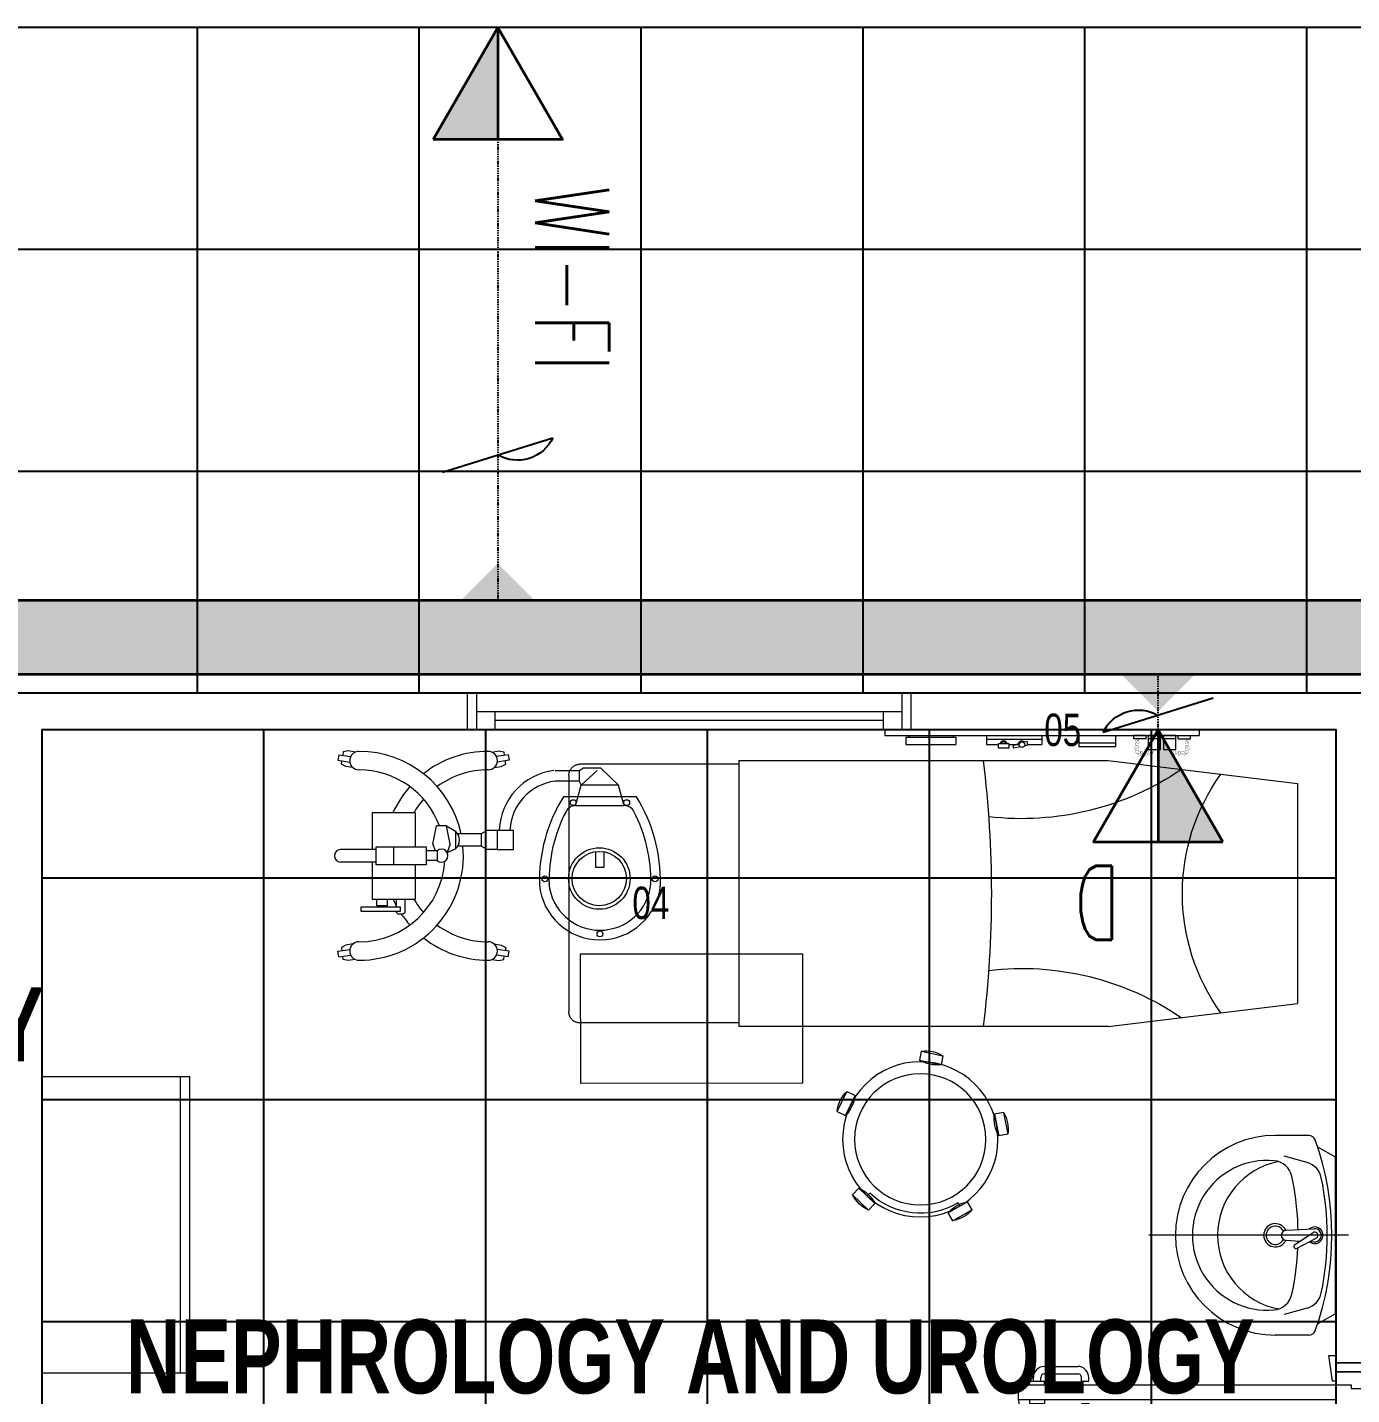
# Model space of a CAD drawing. Extents: x -560814 to 57327, y -29287 to 19916.
# Drawn here: x 29437 to 33018, y -4608 to -910 of the extents above; entities that cross this region are included whole.
import ezdxf

# ---------------------------------------------------------------- set-up
doc = ezdxf.new("R2010")
doc.units = 0
doc.header["$LTSCALE"] = 0.25
doc.linetypes.add('01-First Floor$0$HIDDEN', pattern=[9.525, 6.35, -3.175])
doc.linetypes.add('DASHDOT', pattern=[25.4, 12.7, -6.35, 0, -6.35])
for name, color, linetype in [('0 @ 50', 7, 'Continuous'), ('01-First Floor$0$FALSE CEILING', 251, 'Continuous'), ('T-WIRE', 140, 'Continuous')]:
    doc.layers.add(name, color=color, linetype=linetype)
for name, color, linetype, lineweight in [('01-First Floor$0$72_EGR_BASE_TEXT', 252, 'Continuous', 5), ('01-First Floor$0$72_EGR_EQP_TAG', 142, 'Continuous', 5), ('01-First Floor$0$Aluminum', 251, 'Continuous', 5), ('01-First Floor$0$LOADING', 253, 'Continuous', 5), ('01-First Floor$0$SANIT', 250, 'Continuous', 5), ('01-First Floor$0$Walls', 251, 'Continuous', 5), ('01-First Floor$0$Wooden Joinery', 251, 'Continuous', 5), ('E-LITE-CLNG-CNDT', 6, 'DASHDOT', 35), ('T-CABL-TRAY', 60, 'Continuous', 35), ('T-DATA-CLNG-COND', 51, 'DASHDOT', 25), ('T-DATA-CLNG-COND @ 100', 51, 'DASHDOT', 25), ('T-DATA-DEVC-TYPE', 2, 'Continuous', 25), ('T-DATA-WALL @ 100', 33, 'Continuous', 35)]:
    doc.layers.add(name, color=color, linetype=linetype, lineweight=lineweight)
doc.styles.add('01-First Floor$0$X3G_ENTITY_257CFD', font='swisscl.ttf', dxfattribs={"height": 200})
doc.styles.add('01-First Floor$0$X3G_ENTITY_9EC9', font='swisscl.ttf', dxfattribs={"height": 0.2})
doc.styles.add('DC_SIMPLEX', font='SIMPLEX.shx', dxfattribs={"width": 0.7})

# ---------------------------------------------------------------- blocks, each defined once
blk = doc.blocks.new('*U69')
blk.add_hatch(color=254).paths.add_polyline_path([(1.75, 3.031), (0, 3.031), (0, 0)])
blk.add_line((0, 0), (0, 3.031))
blk.add_lwpolyline([(1.75, 3.031), (0, 0), (-1.75, 3.031)], close=True)
at = {"layer": 'T-DATA-DEVC-TYPE', "style": 'DC_SIMPLEX', "width": 0.7, "flags": 8}
blk.add_attdef('DC_TYPE', (2.682, 5.634), '', height=2, rotation=360, dxfattribs=at)
blk = doc.blocks.new('*U93')
blk.add_hatch(color=254).paths.add_polyline_path([(-3.031, 1.75), (-3.031, 0), (0, 0)])
blk.add_line((0, 0), (-3.031, 0))
blk.add_lwpolyline([(-3.031, 1.75), (0, 0), (-3.031, -1.75)], close=True)
at = {"layer": 'T-DATA-DEVC-TYPE', "style": 'DC_SIMPLEX', "width": 0.7, "flags": 8}
blk.add_attdef('DC_TYPE', (2.682, 5.634), '', height=2, rotation=360, dxfattribs=at)
blk = doc.blocks.new('01-First Floor$0$A$C72370EFE')
at = {"layer": '01-First Floor$0$Wooden Joinery'}
for p, q in [((-0.01, -0.03), (-0.01, -0.07)), ((0, -0.03), (-0.01, -0.03)), ((0.04, -0.03), (0.05, -0.03)), ((0.05, -0.03), (0.05, -0.07)), ((-0.05, -0.07), (-0.05, -0.16)), ((-0.03, -0.07), (-0.03, -0.16)), ((-0.01, -0.04), (-0.02, -0.04)), ((-0.01, -0.06), (-0.02, -0.06)), ((0, -0.07), (-0.01, -0.07)), ((0.04, -0.07), (0.05, -0.07)), ((0.05, -0.04), (0.06, -0.04)), ((0.05, -0.06), (0.06, -0.06)), ((0.07, -0.07), (0.07, -0.16)), ((0.09, -0.07), (0.09, -0.16)), ((-0.01, -0.17), (-0.02, -0.17)), ((-0.01, -0.17), (-0.01, -0.19)), ((0.05, -0.17), (0.06, -0.17)), ((0.05, -0.17), (0.05, -0.19)), ((-0.01, -0.19), (-0.02, -0.19)), ((0.05, -0.19), (0.06, -0.19))]:
    blk.add_line(p, q, dxfattribs=at)
for centre, radius, start, end in [((-0.02, -0.07), 0.03, 90, 180), ((-0.02, -0.07), 0.01, 90, 180), ((0.06, -0.07), 0.03, 0, 90), ((0.06, -0.07), 0.01, 0, 90), ((-0.02, -0.16), 0.03, 180, 270), ((-0.02, -0.16), 0.01, 180, 270), ((0.06, -0.16), 0.01, 270, 0), ((0.06, -0.16), 0.03, 270, 0)]:
    blk.add_arc(centre, radius, start, end, dxfattribs=at)
blk = doc.blocks.new('01-First Floor$0$A$C5DAD61B4')
at = {"layer": '01-First Floor$0$Wooden Joinery'}
for points in [[(80, 959.1), (80, 969.1), (10, 979.1), (10, 959.1)], [(940, 959.1), (940, 969.1), (1010, 979.1), (1010, 959.1)], [(70, 859.1), (70, 849.1), (0, 839.1), (0, 859.1)], [(120, 859.1), (120, 0), (80, 0), (80, 859.1)], [(950, 859.1), (950, 849.1), (1020, 839.1), (1020, 859.1)]]:
    blk.add_lwpolyline(points, close=True, dxfattribs=at)
for points in [[(45, 859.1), (45, 959.1), (20, 959.1), (20, 859.1), (45, 859.1)], [(45, 859.1), (80, 859.1), (80, 899.1), (90, 899.1), (90, 959.1), (45, 959.1), (45, 859.1)], [(975, 859.1), (940, 859.1), (940, 899.1), (930, 899.1), (930, 959.1), (975, 959.1), (975, 859.1)], [(975, 859.1), (975, 959.1), (1000, 959.1), (1000, 859.1), (975, 859.1)]]:
    blk.add_lwpolyline(points, dxfattribs=at)
blk.add_arc((80, 859.1), 860, 272.666, 0, dxfattribs=at)
at = {"layer": '01-First Floor$0$Wooden Joinery', "xscale": 999.9999999998854, "yscale": 999.9999999998854, "zscale": 999.9999999998854, "rotation": 180}
blk.add_blockref('01-First Floor$0$A$C72370EFE', (120, 0), dxfattribs=at)
blk = doc.blocks.new('01-First Floor$0$ME19011A-P')
for p, q in [((-0.425, 0), (0.425, 0)), ((-0.425, 0), (-0.425, -0.015)), ((0.425, 0), (0.425, -0.015)), ((-0.425, -0.015), (0.425, -0.015)), ((-0.3675, -0.0198), (-0.2325, -0.0198)), ((-0.3675, -0.0198), (-0.3675, -0.0399)), ((-0.36, -0.015), (-0.36, -0.0198)), ((-0.24, -0.015), (-0.24, -0.0198)), ((-0.2325, -0.0198), (-0.2325, -0.0399)), ((-0.15, -0.015), (-0.15, -0.04)), ((-0.15, -0.025), (0, -0.025)), ((-0.0402, -0.0312), (-0.0496, -0.0337)), ((-0.0376, -0.0409), (-0.0402, -0.0312)), ((0, -0.015), (0, -0.04)), ((0.1, -0.015), (0.1, -0.045)), ((0.1, -0.035), (0.2, -0.035)), ((0.2, -0.045), (0.2, -0.015)), ((0.2818, -0.015), (0.2484, -0.015)), ((0.2484, -0.0243), (0.2484, -0.015)), ((0.2818, -0.0243), (0.2484, -0.0243)), ((0.2818, -0.0243), (0.2818, -0.015)), ((0.3211, -0.015), (0.2877, -0.015)), ((0.2877, -0.015), (0.2877, -0.0531)), ((0.3211, -0.0243), (0.2877, -0.0243)), ((0.3211, -0.0531), (0.3211, -0.015)), ((0.3623, -0.015), (0.3289, -0.015)), ((0.3289, -0.015), (0.3289, -0.0531)), ((0.3623, -0.0243), (0.3289, -0.0243)), ((0.3623, -0.0531), (0.3623, -0.015)), ((0.3682, -0.0243), (0.3682, -0.015)), ((0.3682, -0.015), (0.4016, -0.015)), ((0.3682, -0.0243), (0.4016, -0.0243)), ((0.4016, -0.0243), (0.4016, -0.015)), ((-0.3675, -0.0399), (-0.2325, -0.0399)), ((-0.15, -0.04), (-0.1187, -0.04)), ((-0.0887, -0.04), (-0.0637, -0.04)), ((-0.0606, -0.0371), (-0.0787, -0.0432)), ((-0.0787, -0.0432), (-0.077, -0.0497)), ((-0.0582, -0.046), (-0.077, -0.0497)), ((-0.047, -0.0434), (-0.0376, -0.0409)), ((-0.0379, -0.04), (0, -0.04)), ((0.1, -0.045), (0.2, -0.045)), ((0.2877, -0.0531), (0.3211, -0.0531)), ((0.3289, -0.0531), (0.3623, -0.0531))]:
    blk.add_line(p, q)
at = {"color": 8, "const_width": 0.000601}
for points in [[(0.3044, -0.0531, -0.184574), (0.2977, -0.0636, -1.44364), (0.2961, -0.0581, -0.837915), (0.2969, -0.0664, -0.30536), (0.2839, -0.062, -1.584726), (0.2894, -0.0609, -0.253153), (0.2827, -0.0684, -0.874198), (0.2775, -0.0585, -0.915253), (0.2791, -0.0658, -0.223821), (0.2683, -0.0644, -1.703343), (0.272, -0.0597, -0.588962), (0.2621, -0.068, -0.717795), (0.2625, -0.0581, -0.983104), (0.2645, -0.0644, -0.326362), (0.2534, -0.0609, -0.758716), (0.2609, -0.0514, -0.906186), (0.2593, -0.0565, -0.189488), (0.2526, -0.0522, -0.7948), (0.2613, -0.0423, -1.223996), (0.2574, -0.047, -0.072149), (0.2534, -0.0403, -0.645886), (0.2609, -0.0324, -1.366917), (0.2574, -0.0371, -0.078415), (0.2542, -0.0308, -0.723006), (0.2613, -0.0256, -1.105484), (0.2582, -0.0292, -0.221197), (0.2566, -0.0243, -0.221197)], [(0.3456, -0.0531, 0.184574), (0.3523, -0.0636, 1.44364), (0.3539, -0.0581, 0.837915), (0.3531, -0.0664, 0.30536), (0.3661, -0.062, 1.584726), (0.3606, -0.0609, 0.253153), (0.3673, -0.0684, 0.874198), (0.3725, -0.0585, 0.915253), (0.3709, -0.0658, 0.223821), (0.3817, -0.0644, 1.703343), (0.378, -0.0597, 0.588962), (0.3879, -0.068, 0.717795), (0.3875, -0.0581, 0.983104), (0.3855, -0.0644, 0.326362), (0.3966, -0.0609, 0.758716), (0.3891, -0.0514, 0.906186), (0.3907, -0.0565, 0.189488), (0.3974, -0.0522, 0.7948), (0.3887, -0.0423, 1.223996), (0.3926, -0.047, 0.072149), (0.3966, -0.0403, 0.645886), (0.3891, -0.0324, 1.366917), (0.3926, -0.0371, 0.078415), (0.3958, -0.0308, 0.723006), (0.3887, -0.0256, 1.105484), (0.3918, -0.0292, 0.221197), (0.3934, -0.0243, 0.221197)]]:
    blk.add_lwpolyline(points, format="xyb", dxfattribs=at)
blk.add_lwpolyline([(-0.1187, -0.0482), (-0.0887, -0.0482), (-0.0887, -0.0382), (-0.1187, -0.0382)], close=True)
blk.add_circle((-0.0537, -0.04), 0.0075)
for centre, radius, start, end in [((-0.1037, -0.04), 0.01, 10.4593, 169.5407), ((-0.1037, -0.04), 0.0075, 14.0075, 165.9925), ((-0.0537, -0.04), 0.01, 45, 180)]:
    blk.add_arc(centre, radius, start, end)
blk = doc.blocks.new('01-First Floor$0$M.44.57.64')
at = {"layer": '01-First Floor$0$LOADING', "xscale": 1000.000000000002, "yscale": 1000.000000000002, "zscale": 1000.000000000002, "rotation": 225.9999036123427}
blk.add_blockref('01-First Floor$0$ME19011A-P', (-80806.9, 16720.7), dxfattribs=at)
blk = doc.blocks.new('01-First Floor$0$HF10037B-P')
at = {"layer": '01-First Floor$0$LOADING'}
for p, q in [((0.2459, 0.134), (0.1859, 0.134)), ((0.1859, 0.134), (0.1859, 0.109)), ((0.2459, 0.134), (0.2459, 0.109)), ((0.2459, 0.109), (0.1859, 0.109)), ((0, 0), (-0.0142, -0.0583)), ((0, 0), (0.0243, -0.0059)), ((0.0243, -0.0059), (0.01, -0.0642)), ((0.4071, -0.0094), (0.431, -0.0018)), ((0.4071, -0.0094), (0.4255, -0.0665)), ((0.431, -0.0018), (0.4493, -0.0589)), ((-0.0142, -0.0583), (0.01, -0.0642)), ((0.4069, -0.0417), (0.4165, -0.0387)), ((0.4255, -0.0665), (0.4493, -0.0589)), ((0.0524, -0.2725), (0.0674, -0.2525)), ((0.0674, -0.2525), (0.1154, -0.2885)), ((0.3125, -0.2897), (0.362, -0.2558)), ((0.3761, -0.2764), (0.362, -0.2558)), ((0.0524, -0.2725), (0.1004, -0.3085)), ((0.1004, -0.3085), (0.1154, -0.2885)), ((0.3266, -0.3103), (0.3125, -0.2897)), ((0.3266, -0.3103), (0.3761, -0.2764)), ((0.3267, -0.268), (0.3323, -0.2763))]:
    blk.add_line(p, q, dxfattribs=at)
for radius in [0.21, 0.1775]:
    blk.add_circle((0.2161, -0.1014), radius, dxfattribs=at)
for centre, radius, start, end in [((0.2159, 0.0465), 0.0925, 71.0754, 108.9246), ((0.2159, 0.1965), 0.0925, 251.0754, 288.9246), ((0.0779, -0.0499), 0.0925, 147.3419, 185.1912), ((-0.0678, -0.0143), 0.0925, 327.3419, 5.1912), ((0.4996, -0.0113), 0.0925, 178.8412, 216.6904), ((0.3568, -0.057), 0.0925, 358.8412, 36.6904), ((0.2161, -0.1014), 0.2, 303.6037, 17.3657), ((0.0389, -0.3404), 0.0925, 34.1875, 72.0368), ((0.3867, -0.3449), 0.0925, 105.5121, 143.3614), ((0.1289, -0.2205), 0.0925, 214.1875, 252.0368), ((0.3019, -0.2212), 0.0925, 285.5121, 323.3614)]:
    blk.add_arc(centre, radius, start, end, dxfattribs=at)
blk = doc.blocks.new('01-First Floor$0$HF13902-P')
at = {"color": 8, "linetype": '01-First Floor$0$HIDDEN'}
for p, q in [((-0.35, -0.6824), (-0.35, -1.1124)), ((0.35, -0.6824), (0.35, -1.1124)), ((0.32, -1.1424), (-0.32, -1.1424))]:
    blk.add_line(p, q, dxfattribs=at)
at = {"linetype": 'Continuous'}
for points in [[(0.36, -0.5224), (0.36, -0.5224), (0.36, -0.5224), (0.36, -0.5224), (0.36, -0.5224), (0.36, -0.5224), (0.36, -0.5224), (0.36, -0.5224), (0.36, -0.5224), (0.36, -0.5224), (0.36, -0.5224), (0.36, -0.5224), (0.36, -0.5224), (0.36, -0.5224), (0.36, -0.5224), (0.36, -0.5224), (0.36, -0.5224), (0.36, -0.5224), (0.36, -0.5224), (0.36, -0.5224), (0.36, -0.5224), (0.36, -0.5224), (0.36, -0.5224), (0.36, -0.5224), (0.36, -0.5224), (0.36, -0.5224), (0.36, -0.5224), (0.36, -0.5224), (0.36, -0.5224), (0.36, -0.5224), (0.36, -0.5224), (0.36, -0.5224), (0.36, -0.5224), (0.36, -0.5224), (0.36, -0.5224), (0.36, -0.5224), (0.36, -0.5224), (0.36, -0.5224), (0.36, -0.5224), (0.36, -0.5224), (0.36, -0.5224), (0.36, -0.5224), (0.36, -0.5224), (0.36, -0.5224), (0.36, -0.5224), (0.36, -0.5224), (0.36, -0.5224), (0.36, -0.5224), (0.36, -0.5224), (0.36, -0.5224), (0.36, -0.5224), (0.36, -0.5224), (0.36, -0.5224), (0.36, -0.5224), (0.36, -0.5224), (0.36, -0.5224), (0.36, -0.5224), (0.36, -0.5224), (0.36, -0.5224), (0.36, -0.5224), (0.36, -0.5224), (0.36, -0.5224), (0.36, -0.5224), (0.36, -0.5224), (0.36, -0.5224), (0.36, -0.5224), (0.36, -0.5224), (0.36, -0.5224), (0.36, -0.5224), (0.36, -0.5224), (0.36, -0.5224), (0.36, -0.5224), (0.36, -0.5224), (0.36, -0.5224), (0.36, -0.5224), (0.36, -0.5224), (0.36, -0.5224), (0.36, -0.5224), (0.36, -0.5224), (0.36, -0.5224), (0.36, -0.5224), (0.36, -0.5224), (0.36, -0.5224), (0.36, -0.5224), (0.36, -0.5224), (0.36, -0.5224), (0.36, -0.5224), (0.36, -0.5224), (0.36, -0.5224), (0.36, -0.5224), (0.36, -0.5224), (0.36, -0.5224), (0.36, -0.5224), (0.36, -0.5224), (0.36, -0.5224), (0.36, -0.5224), (0.36, -0.5224), (0.36, -0.5224), (0.36, -0.5224), (0.36, -0.5224), (0.36, -0.5224), (0.36, -0.5224), (0.36, -0.5224), (0.36, -0.5224), (0.36, -0.5224), (0.36, -0.5224), (0.36, -0.5224), (0.36, -0.5224), (0.36, -0.5224), (0.36, -0.5224), (0.36, -0.5224), (0.36, -0.5224), (0.36, -0.5224), (0.36, -0.5224), (0.36, -0.5224), (0.36, -0.5224), (0.36, -0.5224), (0.36, -0.5224), (0.36, -0.5224), (0.36, -0.5224), (0.36, -0.5224), (0.36, -0.5224), (0.36, -0.5224), (0.36, -0.5224), (0.36, -0.5224), (0.36, -0.5224), (0.36, -0.5224), (0.36, -0.5224), (0.36, -0.5224), (0.36, -0.5224), (0.36, -0.5224), (0.36, -0.5224), (0.36, -0.5224), (0.36, -0.5224), (0.36, -0.5224), (0.36, -0.5224), (0.36, -0.5224), (0.36, -0.5224), (0.36, -0.5224), (0.36, -0.5224), (0.36, -0.5224), (0.36, -0.5224), (0.36, -0.5224), (0.36, -0.5224), (0.36, -0.5224), (0.36, -0.5224), (0.36, -0.5224), (0.36, -0.5224), (0.36, -0.5224), (0.36, -0.5224), (0.36, -0.5224), (0.36, -0.5224), (0.36, -0.5224), (0.36, -0.5224), (0.36, -0.5224), (0.36, -0.5224), (0.36, -0.5224), (0.36, -0.5224), (0.36, -0.5224), (0.36, -0.5224), (0.36, -0.5224), (0.36, -0.5224), (0.36, -0.5224), (0.36, -0.5224), (0.36, -0.5224), (0.36, -0.5224), (0.36, -0.5224), (0.36, -0.5224), (0.36, -0.5224), (0.36, -0.5224), (0.36, -0.5224), (0.36, -0.5224), (0.36, -0.5224), (0.36, -0.5224), (0.36, -0.5224), (0.36, -0.5224), (0.36, -0.5224), (0.36, -0.5224), (0.36, -0.5224), (0.36, -0.5224), (0.36, -0.5224), (0.36, -0.5224), (0.36, -0.5224), (0.36, -0.5224), (0.36, -0.5224), (0.36, -0.5224), (0.36, -0.5224), (0.36, -0.5224), (0.36, -0.5224), (0.36, -0.5224), (0.36, -0.5224), (0.36, -0.5224), (0.36, -0.5224), (0.36, -0.5224), (0.36, -0.5224), (0.36, -0.5224), (0.36, -0.5224), (0.36, -0.5224), (0.36, -0.5224), (0.36, -0.5224), (0.36, -0.5224), (0.36, -0.5224), (0.36, -0.5224), (0.36, -0.5224), (0.36, -0.5224), (0.36, -0.5224), (0.36, -0.5224), (0.36, -0.5224), (0.36, -0.5224), (0.36, -0.5224), (0.36, -0.5224), (0.36, -0.5224), (0.36, -0.5224), (0.36, -0.5224), (0.36, -0.5224), (0.36, -0.5224), (0.36, -0.5224), (0.36, -0.5224), (0.36, -0.5224)], [(0.36, -0.5224), (0.36, -0.5224), (0.36, -0.5224), (0.36, -0.5224), (0.36, -0.5224), (0.36, -0.5224), (0.36, -0.5224), (0.36, -0.5224), (0.36, -0.5224), (0.36, -0.5224), (0.36, -0.5224), (0.36, -0.5224), (0.36, -0.5224), (0.36, -0.5224), (0.36, -0.5224), (0.36, -0.5224), (0.36, -0.5224), (0.36, -0.5224), (0.36, -0.5224), (0.36, -0.5224), (0.36, -0.5224), (0.36, -0.5224), (0.36, -0.5224), (0.36, -0.5224), (0.36, -0.5224), (0.36, -0.5224), (0.36, -0.5224), (0.36, -0.5224), (0.36, -0.5224), (0.36, -0.5224), (0.36, -0.5224), (0.36, -0.5224), (0.36, -0.5224), (0.36, -0.5224), (0.36, -0.5224), (0.36, -0.5224), (0.36, -0.5224), (0.36, -0.5224), (0.36, -0.5224), (0.36, -0.5224), (0.36, -0.5224), (0.36, -0.5224), (0.36, -0.5224), (0.36, -0.5224), (0.36, -0.5224), (0.36, -0.5224), (0.36, -0.5224), (0.36, -0.5224), (0.36, -0.5224), (0.36, -0.5224), (0.36, -0.5224), (0.36, -0.5224), (0.36, -0.5224), (0.36, -0.5224), (0.36, -0.5224), (0.36, -0.5224), (0.36, -0.5224), (0.36, -0.5224), (0.36, -0.5224), (0.36, -0.5224), (0.36, -0.5224), (0.36, -0.5224), (0.36, -0.5224), (0.36, -0.5224), (0.36, -0.5224), (0.36, -0.5224), (0.36, -0.5224), (0.36, -0.5224), (0.36, -0.5224), (0.36, -0.5224), (0.36, -0.5224), (0.36, -0.5224), (0.36, -0.5224), (0.36, -0.5224), (0.36, -0.5224), (0.36, -0.5224), (0.36, -0.5224), (0.36, -0.5224), (0.36, -0.5224), (0.36, -0.5224), (0.36, -0.5224), (0.36, -0.5224), (0.36, -0.5224), (0.36, -0.5224), (0.36, -0.5224), (0.36, -0.5224), (0.36, -0.5224), (0.36, -0.5224), (0.36, -0.5224), (0.36, -0.5224), (0.36, -0.5224), (0.36, -0.5224), (0.36, -0.5224), (0.36, -0.5224), (0.36, -0.5224), (0.36, -0.5224), (0.36, -0.5224), (0.36, -0.5224), (0.36, -0.5224), (0.36, -0.5224), (0.36, -0.5224), (0.36, -0.5224), (0.36, -0.5224), (0.36, -0.5224), (0.36, -0.5224), (0.36, -0.5224), (0.36, -0.5224), (0.36, -0.5224), (0.36, -0.5224), (0.36, -0.5224), (0.36, -0.5224), (0.36, -0.5224), (0.36, -0.5224), (0.36, -0.5224), (0.36, -0.5224), (0.36, -0.5224), (0.36, -0.5224), (0.36, -0.5224), (0.36, -0.5224), (0.36, -0.5224), (0.36, -0.5224), (0.36, -0.5224), (0.36, -0.5224), (0.36, -0.5224), (0.36, -0.5224), (0.36, -0.5224), (0.36, -0.5224), (0.36, -0.5224), (0.36, -0.5224), (0.36, -0.5224), (0.36, -0.5224), (0.36, -0.5224), (0.36, -0.5224), (0.36, -0.5224), (0.36, -0.5224), (0.36, -0.5224), (0.36, -0.5224), (0.36, -0.5224), (0.36, -0.5224), (0.36, -0.5224), (0.36, -0.5224), (0.36, -0.5224), (0.36, -0.5224), (0.36, -0.5224), (0.36, -0.5224), (0.36, -0.5224), (0.36, -0.5224), (0.36, -0.5224), (0.36, -0.5224), (0.36, -0.5224), (0.36, -0.5224), (0.36, -0.5224), (0.36, -0.5224), (0.36, -0.5224), (0.36, -0.5224), (0.36, -0.5224), (0.36, -0.5224), (0.36, -0.5224), (0.36, -0.5224), (0.36, -0.5224), (0.36, -0.5224), (0.36, -0.5224), (0.36, -0.5224), (0.36, -0.5224), (0.36, -0.5224), (0.36, -0.5224), (0.36, -0.5224), (0.36, -0.5224), (0.36, -0.5224), (0.36, -0.5224), (0.36, -0.5224), (0.36, -0.5224), (0.36, -0.5224), (0.36, -0.5224), (0.36, -0.5224), (0.36, -0.5224), (0.36, -0.5224), (0.36, -0.5224), (0.36, -0.5224), (0.36, -0.5224), (0.36, -0.5224), (0.36, -0.5224), (0.36, -0.5224), (0.36, -0.5224), (0.36, -0.5224), (0.36, -0.5224), (0.36, -0.5224), (0.36, -0.5224), (0.36, -0.5224), (0.36, -0.5224), (0.36, -0.5224), (0.36, -0.5224), (0.36, -0.5224), (0.36, -0.5224), (0.36, -0.5224), (0.36, -0.5224), (0.36, -0.5224), (0.36, -0.5224), (0.36, -0.5224), (0.36, -0.5224), (0.36, -0.5224), (0.36, -0.5224), (0.36, -0.5224), (0.36, -0.5224), (0.36, -0.5224), (0.36, -0.5224), (0.36, -0.5224), (0.36, -0.5224), (0.36, -0.5224), (0.36, -0.5224), (0.36, -0.5224), (0.36, -0.5224), (0.36, -0.5224), (0.36, -0.5224)], [(0.36, -0.5224), (0.36, -0.5224), (0.36, -0.5224), (0.36, -0.5224), (0.36, -0.5224), (0.36, -0.5224), (0.36, -0.5224), (0.36, -0.5224), (0.36, -0.5224), (0.36, -0.5224), (0.36, -0.5224), (0.36, -0.5224), (0.36, -0.5224), (0.36, -0.5224), (0.36, -0.5224), (0.36, -0.5224), (0.36, -0.5224), (0.36, -0.5224), (0.36, -0.5224), (0.36, -0.5224), (0.36, -0.5224), (0.36, -0.5224), (0.36, -0.5224), (0.36, -0.5224), (0.36, -0.5224), (0.36, -0.5224), (0.36, -0.5224), (0.36, -0.5224), (0.36, -0.5224), (0.36, -0.5224), (0.36, -0.5224), (0.36, -0.5224), (0.36, -0.5224), (0.36, -0.5224), (0.36, -0.5224), (0.36, -0.5224), (0.36, -0.5224), (0.36, -0.5224), (0.36, -0.5224), (0.36, -0.5224), (0.36, -0.5224), (0.36, -0.5224), (0.36, -0.5224), (0.36, -0.5224), (0.36, -0.5224), (0.36, -0.5224), (0.36, -0.5224), (0.36, -0.5224), (0.36, -0.5224), (0.36, -0.5224), (0.36, -0.5224), (0.36, -0.5224), (0.36, -0.5224), (0.36, -0.5224), (0.36, -0.5224), (0.36, -0.5224), (0.36, -0.5224), (0.36, -0.5224), (0.36, -0.5224), (0.36, -0.5224), (0.36, -0.5224), (0.36, -0.5224), (0.36, -0.5224), (0.36, -0.5224), (0.36, -0.5224), (0.36, -0.5224), (0.36, -0.5224), (0.36, -0.5224), (0.36, -0.5224), (0.36, -0.5224), (0.36, -0.5224), (0.36, -0.5224), (0.36, -0.5224), (0.36, -0.5224), (0.36, -0.5224), (0.36, -0.5224), (0.36, -0.5224), (0.36, -0.5224), (0.36, -0.5224), (0.36, -0.5224), (0.36, -0.5224), (0.36, -0.5224), (0.36, -0.5224), (0.36, -0.5224), (0.36, -0.5224), (0.36, -0.5224), (0.36, -0.5224), (0.36, -0.5224), (0.36, -0.5224), (0.36, -0.5224), (0.36, -0.5224), (0.36, -0.5224), (0.36, -0.5224), (0.36, -0.5224), (0.36, -0.5224), (0.36, -0.5224), (0.36, -0.5224), (0.36, -0.5224), (0.36, -0.5224), (0.36, -0.5224), (0.36, -0.5224), (0.36, -0.5224), (0.36, -0.5224), (0.36, -0.5224), (0.36, -0.5224), (0.36, -0.5224), (0.36, -0.5224), (0.36, -0.5224), (0.36, -0.5224), (0.36, -0.5224), (0.36, -0.5224), (0.36, -0.5224), (0.36, -0.5224), (0.36, -0.5224), (0.36, -0.5224), (0.36, -0.5224), (0.36, -0.5224), (0.36, -0.5224), (0.36, -0.5224), (0.36, -0.5224), (0.36, -0.5224), (0.36, -0.5224), (0.36, -0.5224), (0.36, -0.5224), (0.36, -0.5224), (0.36, -0.5224), (0.36, -0.5224), (0.36, -0.5224), (0.36, -0.5224), (0.36, -0.5224), (0.36, -0.5224), (0.36, -0.5224), (0.36, -0.5224), (0.36, -0.5224), (0.36, -0.5224), (0.36, -0.5224), (0.36, -0.5224), (0.36, -0.5224), (0.36, -0.5224), (0.36, -0.5224), (0.36, -0.5224), (0.36, -0.5224), (0.36, -0.5224), (0.36, -0.5224), (0.36, -0.5224), (0.36, -0.5224), (0.36, -0.5224), (0.36, -0.5224), (0.36, -0.5224), (0.36, -0.5224), (0.36, -0.5224), (0.36, -0.5224), (0.36, -0.5224), (0.36, -0.5224), (0.36, -0.5224), (0.36, -0.5224), (0.36, -0.5224), (0.36, -0.5224), (0.36, -0.5224), (0.36, -0.5224), (0.36, -0.5224), (0.36, -0.5224), (0.36, -0.5224), (0.36, -0.5224), (0.36, -0.5224), (0.36, -0.5224), (0.36, -0.5224), (0.36, -0.5224), (0.36, -0.5224), (0.36, -0.5224), (0.36, -0.5224), (0.36, -0.5224), (0.36, -0.5224), (0.36, -0.5224), (0.36, -0.5224), (0.36, -0.5224), (0.36, -0.5224), (0.36, -0.5224), (0.36, -0.5224), (0.36, -0.5224), (0.36, -0.5224), (0.36, -0.5224), (0.36, -0.5224), (0.36, -0.5224), (0.36, -0.5224), (0.36, -0.5224), (0.36, -0.5224), (0.36, -0.5224), (0.36, -0.5224), (0.36, -0.5224), (0.36, -0.5224), (0.36, -0.5224), (0.36, -0.5224), (0.36, -0.5224), (0.36, -0.5224), (0.36, -0.5224), (0.36, -0.5224), (0.36, -0.5224), (0.36, -0.5224), (0.36, -0.5224), (0.36, -0.5224), (0.36, -0.5224), (0.36, -0.5224), (0.36, -0.5224), (0.36, -0.5224), (0.36, -0.5224), (0.36, -0.5224), (0.36, -0.5224), (0.36, -0.5224), (0.36, -0.5224), (0.36, -0.5224), (0.36, -0.5224), (0.36, -0.5224), (0.36, -0.5224), (0.36, -0.5224), (0.36, -0.5224), (0.36, -0.5224), (0.36, -0.5224), (0.36, -0.5224), (0.36, -0.5224), (0.36, -0.5224), (0.36, -0.5224), (0.36, -0.5224), (0.36, -0.5224), (0.36, -0.5224), (0.36, -0.5224), (0.36, -0.5224), (0.36, -0.5224), (0.36, -0.5224), (0.36, -0.5224), (0.36, -0.5224), (0.36, -0.5224), (0.36, -0.5224), (0.36, -0.5224), (0.36, -0.5224), (0.36, -0.5224), (0.36, -0.5224), (0.36, -0.5224), (0.36, -0.5224), (0.36, -0.5224), (0.36, -0.5224), (0.36, -0.5224), (0.36, -0.5224), (0.36, -0.5224), (0.36, -0.5224), (0.36, -0.5224), (0.36, -0.5224), (0.36, -0.5224), (0.36, -0.5224), (0.36, -0.5224), (0.36, -0.5224), (0.36, -0.5224), (0.36, -0.5224), (0.36, -0.5224), (0.36, -0.5224), (0.36, -0.5224), (0.36, -0.5224), (0.36, -0.5224), (0.36, -0.5224), (0.36, -0.5224), (0.36, -0.5224), (0.36, -0.5224), (0.36, -0.5224), (0.36, -0.5224), (0.36, -0.5224), (0.36, -0.5224), (0.36, -0.5224), (0.36, -0.5224), (0.36, -0.5224), (0.36, -0.5224), (0.36, -0.5224), (0.36, -0.5224), (0.36, -0.5224), (0.36, -0.5224), (0.36, -0.5224), (0.36, -0.5224), (0.36, -0.5224)]]:
    blk.add_lwpolyline(points, close=True, dxfattribs=at)
for points in [[(0.36, -0.5224), (0.36, -0.5224), (0.36, -0.5224), (0.36, -0.5224), (0.36, -0.5224), (0.36, -0.5224), (0.36, -0.5224), (0.36, -0.5224)], [(0.36, -0.5224), (0.36, -0.5224), (0.36, -0.5224), (0.36, -0.5224), (0.36, -0.5224), (0.36, -0.5224), (0.36, -0.5224), (0.36, -0.5224), (0.36, -0.5224), (0.36, -0.5224), (0.36, -0.5224), (0.36, -0.5224), (0.36, -0.5224), (0.36, -0.5224), (0.36, -0.5224), (0.36, -0.5224), (0.36, -0.5224), (0.36, -0.5224), (0.36, -0.5224), (0.36, -0.5224), (0.36, -0.5224), (0.36, -0.5224), (0.36, -0.5224), (0.36, -0.5224), (0.36, -0.5224), (0.36, -0.5224), (0.36, -0.5224), (0.36, -0.5224), (0.36, -0.5224), (0.36, -0.5224), (0.36, -0.5224), (0.36, -0.5224), (0.36, -0.5224), (0.36, -0.5224), (0.36, -0.5224), (0.36, -0.5224), (0.36, -0.5224), (0.36, -0.5224), (0.36, -0.5224), (0.36, -0.5224), (0.36, -0.5224), (0.36, -0.5224), (0.36, -0.5224), (0.36, -0.5224), (0.36, -0.5224), (0.36, -0.5224), (0.36, -0.5224), (0.36, -0.5224), (0.36, -0.5224), (0.36, -0.5224), (0.36, -0.5224), (0.36, -0.5224), (0.36, -0.5224), (0.36, -0.5224), (0.36, -0.5224), (0.36, -0.5224), (0.36, -0.5224), (0.36, -0.5224), (0.36, -0.5224), (0.36, -0.5224), (0.36, -0.5224), (0.36, -0.5224), (0.36, -0.5224), (0.36, -0.5224), (0.36, -0.5224), (0.36, -0.5224), (0.36, -0.5224), (0.36, -0.5224), (0.36, -0.5224), (0.36, -0.5224), (0.36, -0.5224), (0.36, -0.5224), (0.36, -0.5224), (0.36, -0.5224), (0.36, -0.5224), (0.36, -0.5224), (0.36, -0.5224), (0.36, -0.5224), (0.36, -0.5224), (0.36, -0.5224), (0.36, -0.5224), (0.36, -0.5224), (0.36, -0.5224), (0.36, -0.5224), (0.36, -0.5224), (0.36, -0.5224), (0.36, -0.5224), (0.36, -0.5224), (0.36, -0.5224), (0.36, -0.5224), (0.36, -0.5224), (0.36, -0.5224), (0.36, -0.5224), (0.36, -0.5224), (0.36, -0.5224), (0.36, -0.5224), (0.36, -0.5224), (0.36, -0.5224), (0.36, -0.5224), (0.36, -0.5224), (0.36, -0.5224), (0.36, -0.5224), (0.36, -0.5224), (0.36, -0.5224), (0.36, -0.5224), (0.36, -0.5224), (0.36, -0.5224), (0.36, -0.5224), (0.36, -0.5224), (0.36, -0.5224), (0.36, -0.5224)], [(0.36, -0.5224), (0.36, -0.5224), (0.36, -0.5224), (0.36, -0.5224), (0.36, -0.5224), (0.36, -0.5224), (0.36, -0.5224), (0.36, -0.5224), (0.36, -0.5224), (0.36, -0.5224), (0.36, -0.5224), (0.36, -0.5224), (0.36, -0.5224), (0.36, -0.5224), (0.36, -0.5224), (0.36, -0.5224), (0.36, -0.5224)], [(0.36, -0.5224), (0.36, -0.5224), (0.36, -0.5224), (0.36, -0.5224), (0.36, -0.5224), (0.36, -0.5224), (0.36, -0.5224)], [(0.36, -0.5224), (0.36, -0.5224), (0.36, -0.5224), (0.36, -0.5224), (0.36, -0.5224), (0.36, -0.5224), (0.36, -0.5224), (0.36, -0.5224), (0.36, -0.5224), (0.36, -0.5224), (0.36, -0.5224), (0.36, -0.5224)], [(0.36, -0.5224), (0.36, -0.5224), (0.36, -0.5224), (0.36, -0.5224), (0.36, -0.5224), (0.36, -0.5224), (0.36, -0.5224), (0.36, -0.5224), (0.36, -0.5224), (0.36, -0.5224), (0.36, -0.5224), (0.36, -0.5224), (0.36, -0.5224), (0.36, -0.5224), (0.36, -0.5224), (0.36, -0.5224), (0.36, -0.5224), (0.36, -0.5224), (0.36, -0.5224), (0.36, -0.5224), (0.36, -0.5224), (0.36, -0.5224), (0.36, -0.5224), (0.36, -0.5224), (0.36, -0.5224), (0.36, -0.5224), (0.36, -0.5224), (0.36, -0.5224), (0.36, -0.5224), (0.36, -0.5224), (0.36, -0.5224), (0.36, -0.5224), (0.36, -0.5224), (0.36, -0.5224), (0.36, -0.5224), (0.36, -0.5224), (0.36, -0.5224), (0.36, -0.5224), (0.36, -0.5224), (0.36, -0.5224), (0.36, -0.5224), (0.36, -0.5224), (0.36, -0.5224), (0.36, -0.5224), (0.36, -0.5224), (0.36, -0.5224), (0.36, -0.5224), (0.36, -0.5224), (0.36, -0.5224), (0.36, -0.5224), (0.36, -0.5224), (0.36, -0.5224), (0.36, -0.5224), (0.36, -0.5224), (0.36, -0.5224), (0.36, -0.5224), (0.36, -0.5224), (0.36, -0.5224), (0.36, -0.5224), (0.36, -0.5224), (0.36, -0.5224), (0.36, -0.5224), (0.36, -0.5224), (0.36, -0.5224), (0.36, -0.5224), (0.36, -0.5224), (0.36, -0.5224), (0.36, -0.5224), (0.36, -0.5224), (0.36, -0.5224), (0.36, -0.5224), (0.36, -0.5224), (0.36, -0.5224), (0.36, -0.5224), (0.36, -0.5224), (0.36, -0.5224), (0.36, -0.5224), (0.36, -0.5224), (0.36, -0.5224), (0.36, -0.5224), (0.36, -0.5224), (0.36, -0.5224), (0.36, -0.5224), (0.36, -0.5224), (0.36, -0.5224), (0.36, -0.5224), (0.36, -0.5224), (0.36, -0.5224), (0.36, -0.5224)], [(0.36, -0.5224), (0.36, -0.5224), (0.36, -0.5224), (0.36, -0.5224), (0.36, -0.5224), (0.36, -0.5224), (0.36, -0.5224), (0.36, -0.5224), (0.36, -0.5224), (0.36, -0.5224)], [(0.36, -0.5224), (0.36, -0.5224), (0.36, -0.5224), (0.36, -0.5224), (0.36, -0.5224), (0.36, -0.5224), (0.36, -0.5224), (0.36, -0.5224), (0.36, -0.5224), (0.36, -0.5224)], [(0.36, -0.5224), (0.36, -0.5224), (0.36, -0.5224), (0.36, -0.5224), (0.36, -0.5224), (0.36, -0.5224), (0.36, -0.5224), (0.36, -0.5224), (0.36, -0.5224), (0.36, -0.5224), (0.36, -0.5224), (0.36, -0.5224), (0.36, -0.5224), (0.36, -0.5224), (0.36, -0.5224)], [(0.36, -0.5224), (0.36, -0.5224), (0.36, -0.5224), (0.36, -0.5224), (0.36, -0.5224), (0.36, -0.5224), (0.36, -0.5224), (0.36, -0.5224), (0.36, -0.5224), (0.36, -0.5224)], [(0.36, -0.5224), (0.36, -0.5224), (0.36, -0.5224), (0.36, -0.5224), (0.36, -0.5224), (0.36, -0.5224), (0.36, -0.5224)], [(0.36, -0.5224), (0.36, -0.5224), (0.36, -0.5224), (0.36, -0.5224), (0.36, -0.5224), (0.36, -0.5224), (0.36, -0.5224), (0.36, -0.5224), (0.36, -0.5224), (0.36, -0.5224)], [(0.36, -0.5224), (0.36, -0.5224), (0.36, -0.5224), (0.36, -0.5224), (0.36, -0.5224), (0.36, -0.5224), (0.36, -0.5224), (0.36, -0.5224), (0.36, -0.5224), (0.36, -0.5224), (0.36, -0.5224), (0.36, -0.5224), (0.36, -0.5224), (0.36, -0.5224), (0.36, -0.5224), (0.36, -0.5224), (0.36, -0.5224), (0.36, -0.5224)], [(0.36, -0.5224), (0.36, -0.5224), (0.36, -0.5224), (0.36, -0.5224), (0.36, -0.5224), (0.36, -0.5224), (0.36, -0.5224), (0.36, -0.5224), (0.36, -0.5224)]]:
    blk.add_lwpolyline(points, dxfattribs=at)
blk.add_circle((0.36, -0.5224), 0.000000101)
at = {"color": 8}
for centre, radius, start, end in [((0, 1.0679), 0.5515, 234.1788, 305.8212), ((-0.9704, 0.0819), 0.7679, 353.3222, 34.2669), ((0.9704, 0.0819), 0.7679, 145.7331, 186.6778), ((0, -2.9071), 2.9071, 82.8865, 97.1135)]:
    blk.add_arc(centre, radius, start, end, dxfattribs=at)
at = {"color": 8, "linetype": '01-First Floor$0$HIDDEN'}
for centre, start, end in [((-0.32, -1.1124), 180, 270), ((0.32, -1.1124), 270, 0)]:
    blk.add_arc(centre, 0.03, start, end, dxfattribs=at)
at = {"layer": '01-First Floor$0$LOADING'}
for p, q in [((-0.36, 0.3161), (-0.2975, 0.8276)), ((0.2975, 0.8276), (-0.2975, 0.8276)), ((0.36, 0.3161), (0.2975, 0.8276)), ((-0.36, 0.3161), (-0.36, -0.6824)), ((0.36, -0.6824), (0.36, 0.3161)), ((0.36, -0.6824), (-0.36, -0.6824))]:
    blk.add_line(p, q, dxfattribs=at)
blk = doc.blocks.new('01-First Floor$0$HF11772-P')
at = {"layer": '01-First Floor$0$LOADING'}
for p, q in [((0.6, 0.35), (0, 0.35)), ((0, 0.175), (0, 0.35)), ((0.6, 0.175), (0.6, 0.35)), ((0, 0.175), (0, 0)), ((0.6, 0), (0.6, 0.175)), ((0, 0), (0.6, 0))]:
    blk.add_line(p, q, dxfattribs=at)
blk = doc.blocks.new('01-First Floor$0$mobile light')
at = {"layer": '01-First Floor$0$LOADING'}
for p, q in [((1882.58, -498.29), (1882.35, -499.8)), ((1882.58, -498.29), (1885.78, -498.78)), ((1883.78, -497.56), (1883.65, -498.45)), ((1885.1, -497.29), (1883.78, -497.56)), ((1887.04, -497.59), (1885.1, -497.29)), ((1923.94, -497.59), (1925.88, -497.29)), ((1928.41, -498.29), (1925.2, -498.78)), ((1925.88, -497.29), (1927.2, -497.56)), ((1927.2, -497.56), (1927.33, -498.45)), ((1928.41, -498.29), (1928.63, -499.8)), ((1882.35, -499.8), (1885.55, -500.28)), ((1883.28, -500.85), (1883.42, -499.96)), ((1884.47, -501.5), (1883.28, -500.85)), ((1886.4, -501.79), (1884.47, -501.5)), ((1924.58, -501.79), (1926.52, -501.5)), ((1928.63, -499.8), (1925.43, -500.28)), ((1926.52, -501.5), (1927.7, -500.85)), ((1927.7, -500.85), (1927.56, -499.96)), ((1947.59, -502.62), (1941.09, -502.62)), ((1948.76, -501.94), (1947.59, -502.62)), ((1947.59, -502.62), (1947.59, -505.45)), ((1948.15, -506.5), (1952.41, -502.55)), ((1953.47, -501.94), (1948.76, -501.94)), ((1958.23, -506.5), (1953.47, -501.94)), ((1947.59, -505.45), (1941.09, -505.45)), ((1946.6, -512.08), (1948.15, -506.5)), ((1947.59, -505.45), (1948.15, -506.5)), ((1958.23, -506.5), (1948.15, -506.5)), ((1959.78, -512.08), (1958.23, -506.5)), ((1963.08, -509.67), (1943.3, -509.67)), ((1959.78, -512.08), (1946.6, -512.08)), ((1908.01, -522.53), (1909, -517.55)), ((1911.69, -517.55), (1909, -517.55)), ((1912.69, -522.53), (1911.69, -517.55)), ((1911.69, -517.55), (1914.17, -518.99)), ((1914.17, -518.99), (1914.17, -523.77)), ((1921.08, -519.69), (1914.74, -519.69)), ((1922.73, -518.8), (1921.08, -519.69)), ((1921.08, -519.69), (1921.08, -523.01)), ((1921.08, -519.69), (1921.08, -523.01)), ((1925.38, -518.8), (1922.73, -518.8)), ((1892.68, -523.97), (1883.05, -523.97)), ((1892.68, -528.06), (1892.68, -523.24)), ((1892.68, -523.24), (1906.16, -523.24)), ((1897.5, -528.06), (1897.5, -523.24)), ((1906.16, -523.24), (1906.16, -528.06)), ((1909.15, -524.25), (1906.16, -524.32)), ((1908.01, -522.53), (1908.62, -524.28)), ((1909.15, -524.25), (1909.15, -526.94)), ((1912.69, -522.53), (1911.9, -524.78)), ((1911.9, -524.78), (1914.17, -523.77)), ((1921.08, -523.01), (1914.77, -523.01)), ((1922.73, -523.93), (1921.08, -523.04)), ((1925.38, -523.93), (1922.73, -523.93)), ((1892.68, -527.34), (1883.05, -527.34)), ((1906.16, -528.06), (1892.68, -528.06)), ((1909.15, -526.94), (1906.16, -526.87)), ((1882.35, -551.47), (1885.55, -550.99)), ((1884.47, -549.77), (1883.28, -550.42)), ((1883.28, -550.42), (1883.42, -551.31)), ((1886.4, -549.48), (1884.47, -549.77)), ((1924.58, -549.48), (1926.52, -549.77)), ((1928.63, -551.47), (1925.43, -550.99)), ((1926.52, -549.77), (1927.7, -550.42)), ((1927.7, -550.42), (1927.56, -551.31)), ((1882.58, -552.98), (1882.35, -551.47)), ((1882.58, -552.98), (1885.78, -552.5)), ((1883.78, -553.71), (1883.65, -552.82)), ((1885.1, -553.98), (1883.78, -553.71)), ((1887.04, -553.69), (1885.1, -553.98)), ((1923.94, -553.69), (1925.88, -553.98)), ((1928.41, -552.98), (1925.2, -552.5)), ((1925.88, -553.98), (1927.2, -553.71)), ((1927.2, -553.71), (1927.33, -552.82)), ((1928.41, -552.98), (1928.63, -551.47))]:
    blk.add_line(p, q, dxfattribs=at)
for points in [[(1903.33, -523.24), (1903.33, -514.02), (1891.61, -514.02), (1891.61, -523.97)], [(1954.27, -524.55), (1954.27, -528.82), (1952.05, -528.82), (1952.05, -524.5)], [(1891.61, -527.34), (1891.61, -537.34), (1903.33, -537.34), (1903.33, -528.06)], [(1892.74, -537.34), (1892.74, -539.04), (1895.76, -539.04), (1895.76, -537.34)], [(1898.05, -537.34), (1898.05, -539.5)], [(1898.05, -540.63), (1898.05, -540.87), (1898.53, -541.35), (1900.02, -541.35), (1900.5, -540.87), (1900.5, -537.34)]]:
    blk.add_lwpolyline(points, dxfattribs=at)
for points in [[(1929.78, -518.8), (1925.38, -518.8), (1925.38, -523.93), (1929.78, -523.93)], [(1899.3, -539.5), (1888.5, -539.5), (1888.5, -540.63), (1899.3, -540.63)]]:
    blk.add_lwpolyline(points, close=True, dxfattribs=at)
for centre, radius in [((1945.96, -511.25), 0.793), ((1960.42, -511.25), 0.793), ((1953.01, -531.79), 8.32), ((1953.01, -531.79), 7.35), ((1938.31, -531.85), 0.793), ((1968.07, -531.85), 0.793), ((1953.19, -546.77), 0.793)]:
    blk.add_circle(centre, radius, dxfattribs=at)
for centre, radius, start, end in [((1888.02, -499.89), 2.5, 90, 270), ((1888.02, -525.64), 28.25, 12.1463, 90), ((1922.96, -525.64), 28.25, 90, 128.2073), ((1922.96, -499.89), 2.5, 270, 90), ((1888.02, -525.64), 23.25, 20.3387, 90), ((1922.96, -525.64), 23.25, 90, 126.3743), ((1942.82, -519.31), 16.86, 97.1293, 177.6115), ((1942.82, -519.31), 13.97, 97.1293, 177.6115), ((1922.96, -525.64), 28.25, 138.4974, 155.7305), ((1922.96, -525.64), 23.25, 138.7224, 150.0382), ((1980.13, -532.49), 43.32, 148.2167, 181.2501), ((1926.25, -532.49), 43.32, 358.7499, 31.7833), ((1980.13, -532.49), 40.72, 152.4092, 181.2501), ((1946.6, -514.96), 2.89, 90, 152.4092), ((1959.78, -514.96), 2.89, 27.5908, 90), ((1926.25, -532.49), 40.72, 358.7499, 27.5908), ((1911.94, -521.38), 3.27, 313.0112, 46.9888), ((1883.05, -525.65), 1.68, 90, 270), ((1888.02, -525.64), 28.25, 270, 5.3386), ((1910.32, -525.6), 1.78, 229.0673, 130.9327), ((1888.02, -525.64), 23.25, 270, 356.3184), ((1953.19, -531.93), 16.44, 185.2361, 354.7639), ((1953.19, -531.93), 13.84, 185.2361, 354.7639), ((1922.96, -525.64), 28.25, 204.483, 208.105), ((1922.96, -525.64), 23.25, 210.2349, 221.2776), ((1922.96, -525.64), 28.25, 213.7985, 221.5026), ((1922.96, -525.64), 23.25, 233.6257, 270), ((1888.02, -551.39), 2.5, 90, 270), ((1922.96, -525.64), 28.25, 231.7927, 270), ((1922.96, -551.39), 2.5, 270, 90)]:
    blk.add_arc(centre, radius, start, end, dxfattribs=at)
blk = doc.blocks.new('01-First Floor$0$GF21027-P')
at = {"layer": '01-First Floor$0$LOADING'}
for p, q in [((0.4, 0.4), (-0.4, 0.4)), ((-0.4, 0.4), (-0.4, 0)), ((0.4, 0), (0.4, 0.4)), ((-0.4, 0.025), (0.4, 0.025)), ((-0.4, 0), (0.4, 0))]:
    blk.add_line(p, q, dxfattribs=at)
blk = doc.blocks.new('01-First Floor$0$A$C37be4daf')
at = {"layer": '01-First Floor$0$Aluminum'}
for p, q in [((1416, 598.2), (216, 598.2)), ((241, 498.2), (241, 598.2)), ((291, 548.2), (291, 598.2)), ((1341, 548.2), (1341, 598.2)), ((1391, 498.2), (1391, 598.2)), ((291, 573.2), (1341, 573.2)), ((1391, 548.2), (241, 548.2)), ((1416, 498.2), (216, 498.2))]:
    blk.add_line(p, q, dxfattribs=at)
at = {"layer": '01-First Floor$0$Walls'}
for p, q in [((216, 498.2), (216, 598.2)), ((1416, 498.2), (1416, 598.2))]:
    blk.add_line(p, q, dxfattribs=at)
blk = doc.blocks.new('01-First Floor$0$lav-manta 60')
at = {"layer": '01-First Floor$0$SANIT'}
for p, q in [((-0.2658, -0.0529), (-0.2358, 0)), ((-0.2358, 0), (0.2358, 0)), ((0, 0.04), (0, -0.56)), ((0.2658, -0.0529), (0.2358, 0)), ((-0.3, -0.0789), (-0.3, -0.18)), ((-0.015, -0.1473), (-0.0199, -0.064)), ((0.0274, -0.121), (-0.0078, -0.0673)), ((0.0389, -0.1142), (0.0087, -0.0575)), ((0.0191, -0.077), (0.0199, -0.064)), ((0.3, -0.0789), (0.3, -0.18)), ((-0.2185, -0.0841), (-0.2383, -0.1537)), ((0.015, -0.1473), (0.0174, -0.1057)), ((0.2185, -0.0841), (0.2383, -0.1537))]:
    blk.add_line(p, q, dxfattribs=at)
for centre, radius, start, end in [((0, -0.8557), 0.8457, 70.1771, 109.8229), ((0, -0.8696), 0.8457, 78.1914, 101.8086), ((0, -0.0617), 0.025, 320.7474, 220.368), ((-0.28, -0.0789), 0.02, 109.8229, 180), ((-0.1608, -0.1006), 0.06, 101.8086, 164.0794), ((0, -0.0617), 0.02, 353.2671, 186.682), ((0, -0.0617), 0.00966, 25.4127, 215.9577), ((0.1608, -0.1006), 0.06, 15.9206, 78.1914), ((0.28, -0.0789), 0.02, 0, 70.1771), ((0, -0.9572), 0.8457, 91.1572, 102.0883), ((0, -0.9572), 0.8457, 88.5486, 88.844), ((0.0332, -0.1176), 0.00666, 210.6852, 30.6852), ((0, -0.9572), 0.8457, 77.9117, 87.4274), ((-0.1645, -0.189), 0.06, 102.0883, 174.8142), ((0, -0.18), 0.035, 115.3106, 64.6894), ((0, -0.18), 0.0275, 117.1496, 62.8504), ((0, -0.1473), 0.015, 180, 0), ((0.1645, -0.189), 0.06, 5.1858, 77.9117), ((0, -0.18), 0.3, 180, 0), ((0, -0.2039), 0.2252, 174.8142, 5.1858), ((0, -0.1282), 0.2252, 190.6097, 349.3903)]:
    blk.add_arc(centre, radius, start, end, dxfattribs=at)
blk = doc.blocks.new('01-First Floor')
at = {"layer": '01-First Floor$0$FALSE CEILING', "linetype": 'Continuous'}
for p, q in [((29896.4, -2710), (29896.4, -910)), ((30496.4, -2710), (30496.4, -910)), ((31096.4, -2710), (31096.4, -910)), ((31696.4, -2710), (31696.4, -910)), ((32296.4, -2710), (32296.4, -910)), ((32896.4, -2710), (32896.4, -910)), ((8296.4, -1510), (48976, -1510)), ((8296.4, -2110), (48976, -2110)), ((30076, -6810), (30076, -2810)), ((30676, -6810), (30676, -2810)), ((31276, -6810), (31276, -2810)), ((31876, -6810), (31876, -2810)), ((32476, -6810), (32476, -2810)), ((29476, -3210), (32976, -3210)), ((29476, -3810), (32976, -3810)), ((29476, -4410), (32976, -4410))]:
    blk.add_line(p, q, dxfattribs=at)
at = {"layer": '01-First Floor$0$FALSE CEILING'}
blk.add_lwpolyline([(48976, -910), (8296.4, -910), (8296.4, -2710), (48976, -2710), (48976, -910)], dxfattribs=at)
blk.add_lwpolyline([(29476, -6810), (32976, -6810), (32976, -2810), (29476, -2810)], close=True, dxfattribs=at)
at = {"layer": '01-First Floor$0$Walls'}
for p, q in [((25776, -2710), (33076, -2710)), ((29476, -2810), (29476, -6810)), ((29476, -2810), (32976, -2810)), ((32976, -2810), (32976, -4521.8)), ((32976, -4521.8), (33076, -4521.8))]:
    blk.add_line(p, q, dxfattribs=at)
at = {"rotation": 180}
blk.add_blockref('01-First Floor$0$A$C37be4daf', (32042, -2211.8), dxfattribs=at)
at = {"layer": '01-First Floor$0$LOADING', "rotation": 134.0000963876573}
blk.add_blockref('01-First Floor$0$M.44.57.64', (-11925.4, 66932.7, -0.1), dxfattribs=at)
at = {"layer": '01-First Floor$0$LOADING', "xscale": 10, "yscale": 10, "zscale": 10}
blk.add_blockref('01-First Floor$0$mobile light', (11453.1, 2105.7, -0.1), dxfattribs=at)
at = {"layer": '01-First Floor$0$LOADING', "xscale": -1000, "yscale": 1000, "zscale": 1000, "rotation": 270}
blk.add_blockref('01-First Floor$0$HF13902-P', (32043.4, -3252.8, -0.1), dxfattribs=at)
at = {"layer": '01-First Floor$0$LOADING', "extrusion": (-3.9656e-29, -3.71389e-28, -1), "xscale": 999.9999999999989, "yscale": 999.9999999999989, "zscale": -999.9999999999989, "rotation": 179.9444066382375}
blk.add_blockref('01-First Floor$0$HF11772-P', (-30932.5, -3416.2, 0.1), dxfattribs=at)
at = {"layer": '01-First Floor$0$LOADING', "extrusion": (-1.16581e-09, -2.75759e-10, -1), "xscale": 999.9999999999995, "yscale": 999.9999999999995, "zscale": 999.9999999999995, "rotation": 295.7813125359262}
blk.add_blockref('01-First Floor$0$HF10037B-P', (-31853.9, -3678.9, 0.1), dxfattribs=at)
at = {"layer": '01-First Floor$0$LOADING', "color": 1, "xscale": 1000, "yscale": 1000, "zscale": 1000, "rotation": 90.00000002091163}
blk.add_blockref('01-First Floor$0$GF21027-P', (29876, -4148.8, -0.1), dxfattribs=at)
at = {"layer": '01-First Floor$0$SANIT', "xscale": 900.000000000201, "yscale": 900.000000000201, "zscale": 900.000000000201, "rotation": 270}
blk.add_blockref('01-First Floor$0$lav-manta 60', (32973.2, -4177.1, -0.1), dxfattribs=at)
at = {"layer": '01-First Floor$0$Wooden Joinery', "rotation": 270}
blk.add_blockref('01-First Floor$0$A$C5DAD61B4', (32116.9, -4501.8), dxfattribs=at)
at = {"layer": '01-First Floor$0$72_EGR_BASE_TEXT', "char_height": 200, "attachment_point": 2, "style": '01-First Floor$0$X3G_ENTITY_9EC9'}
for s, insert, width in [('{\\fSwis721 LtCn BT|b1|i0|c0|p34;OBSTETRICS AND GYNAECOLOGY CONSULTATION / EXAMINATION ROOM}', (27733.3, -3506.6), 3714.666), ('{\\fSwis721 LtCn BT|b1|i0|c0|p34;NEPHROLOGY AND UROLOGY CONSULTATION / EXAMINATION ROOM}', (31229, -4404.7, 0), 3432.033)]:
    blk.add_mtext(s, dxfattribs=dict(at, insert=insert, width=width))
at = {"layer": '01-First Floor$0$72_EGR_EQP_TAG', "char_height": 87.47, "attachment_point": 2, "style": '01-First Floor$0$X3G_ENTITY_257CFD'}
for s, insert in [('05', (32236.3, -2766.3, -0.1)), ('04', (31122.6, -3234.3, -0.1))]:
    blk.add_mtext(s, dxfattribs=dict(at, insert=insert))
blk = doc.blocks.new('*U333')
at = {"lineweight": 0}
h = blk.add_hatch(dxfattribs=at)
h.set_pattern_fill('HEX', color=253, scale=8, angle=270, style=0)
h.set_pattern_definition([(270, (2e-10, -9388.563), (43.9941, 8e-13), [25.4, -50.8]), (30, (2e-10, -9388.563), (-21.99705, 38.1), [25.4, -50.8]), (330, (2e-10, -9413.963), (21.99705, 38.1), [25.4, -50.8])])
h.paths.add_polyline_path([(-200, -7460.4), (0, -7460.4), (0, 0), (-200, 0)])
at = {"color": 0}
for p, q in [((0, 0), (0, -7460.4)), ((-200, 0), (-200, -7460.4))]:
    blk.add_line(p, q, dxfattribs=at)
blk = doc.blocks.new('*U98')
blk.add_hatch(color=256).paths.add_polyline_path([(0, 1), (-1, 0), (0, -1)])
blk = doc.blocks.new('*U97')
blk.add_hatch(color=256).paths.add_polyline_path([(0, -1), (1, 0), (0, 1)])
blk = doc.blocks.new('W-TEL')
blk.add_line((-66, -212.7), (66, 212.7))
blk.add_arc((130.7, 76), 151.2, 115.3301, 210.179)
blk = doc.blocks.new('*U117')
at = {"layer": 'T-WIRE', "xscale": -0.006999999999825377, "yscale": 0.006999999999970897, "zscale": 0.006999999999999999}
blk.add_blockref('W-TEL', (0, 0), dxfattribs=at)

msp = doc.modelspace()

# ---------------------------------------------------------------- linework, layer by layer
at = {"layer": 'T-DATA-CLNG-COND'}
msp.add_lwpolyline([(30708.6, -1213.1), (30708.6, -2460)], dxfattribs=at)
at = {"layer": 'T-DATA-CLNG-COND', "elevation": -0.1}
msp.add_lwpolyline([(32494.3, -2810), (32494.3, -2660)], dxfattribs=at)

# ---------------------------------------------------------------- block references
at = {"layer": '0 @ 50', "xscale": 100, "yscale": 100, "zscale": 100}
for p, rotation in [((30708.6, -2066.5), 270), ((32494.3, -2770.9, -0.1), 89.99999999999999)]:
    msp.add_blockref('*U117', p, dxfattribs=dict(at, rotation=rotation))
at = {"layer": 'E-LITE-CLNG-CNDT'}
msp.add_blockref('01-First Floor', (0, 0), dxfattribs=at)
at = {"layer": 'T-CABL-TRAY', "linetype": 'Continuous', "rotation": 270}
msp.add_blockref('*U333', (33076, -2660), dxfattribs=at)
at = {"layer": 'T-DATA-CLNG-COND @ 100', "xscale": -100, "yscale": 100, "zscale": 100, "rotation": 90.00000000001782}
for name, p in [('*U98', (30708.6, -2460)), ('*U97', (32494.3, -2660, -0.1))]:
    msp.add_blockref(name, p, dxfattribs=at)
at = {"layer": 'T-DATA-WALL @ 100'}
ref = msp.add_blockref('*U93', (30708.7, -910), dxfattribs=dict(at, xscale=100, yscale=100, zscale=100, rotation=90.00000000000001))
ref.add_attrib('DC_TYPE', 'WI-FI', (30809.8, -1337.1, 0), dxfattribs={"layer": 'T-DATA-DEVC-TYPE', "height": 200, "rotation": 270, "style": 'DC_SIMPLEX', "width": 0.7, "flags": 8})
ref = msp.add_blockref('*U69', (32494.3, -2810, -0.1), dxfattribs=dict(at, xscale=-100, yscale=100, zscale=100, rotation=180))
ref.add_attrib('DC_TYPE', 'D', (32393, -3177.8, -0.1), dxfattribs={"layer": 'T-DATA-DEVC-TYPE', "height": 200, "rotation": 180, "style": 'DC_SIMPLEX', "width": 0.7, "flags": 8})

doc.saveas('drawing.dxf')
